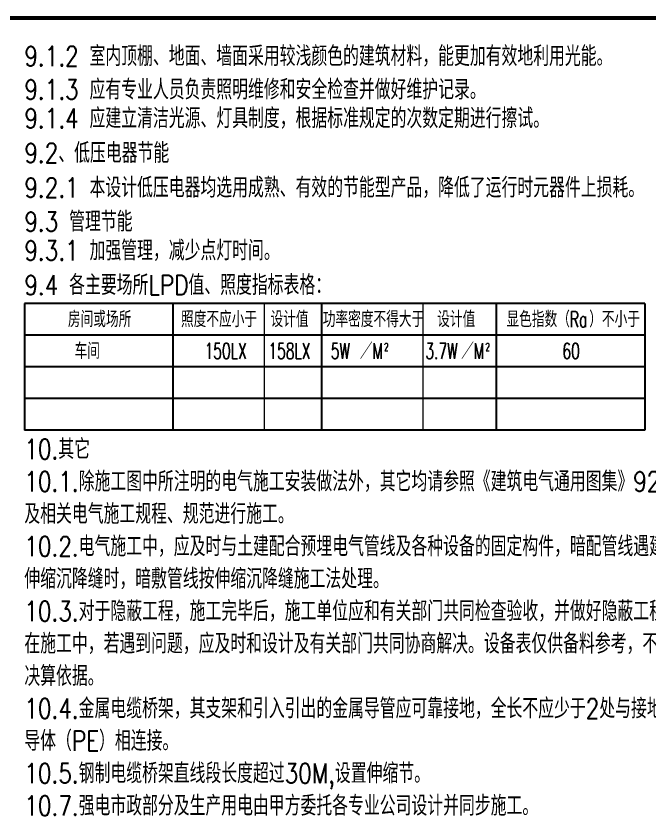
# Model space of a CAD drawing. Extents: x 69728788 to 150676229, y 20327566 to 43663798.
# Drawn here: x 75465435 to 75481435, y 20788705 to 20809016 of the extents above; entities that cross this region are included whole.
import ezdxf

# ---------------------------------------------------------------- set-up
doc = ezdxf.new("R2010")
doc.units = 0
doc.header["$LTSCALE"] = 1000
doc.header["$MEASUREMENT"] = 0
doc.linetypes.add('30', pattern=[0])
for name, color, linetype in [('E_SM', 7, 'CONTINUOUS'), ('PUB_TITLE', 4, 'CONTINUOUS'), ('TEL_TEXT', 7, 'CONTINUOUS'), ('电气说明', 7, 'CONTINUOUS')]:
    doc.layers.add(name, color=color, linetype=linetype)
doc.layers.add('killer_tk0', color=1, linetype='CONTINUOUS', lineweight=13)
doc.styles.add('_TEL_DIM', font='SIMPLEX', dxfattribs={"width": 0.8, "height": 3.5, "bigfont": 'HZTXT'})
doc.styles.add('E_SM', font='SIMPLEX', dxfattribs={"width": 0.8, "height": 3.5, "bigfont": 'HZTXT'})

msp = doc.modelspace()

# ---------------------------------------------------------------- linework, layer by layer
at = {"layer": 'E_SM'}
for p, q in [((75481307.6, 20801764.7, 202.1), (75465643.5, 20801764.7, 202.1)), ((75465643.5, 20801764.7, 202.1), (75465643.5, 20798564.7, 202.1)), ((75469393.5, 20801764.7, 202.1), (75469393.5, 20798564.7, 202.1)), ((75473143.5, 20801764.7, 202.1), (75473143.5, 20798564.7, 202.1)), ((75477557.6, 20801764.7, 202.1), (75477557.6, 20798564.7, 202.1)), ((75481307.6, 20801764.7, 202.1), (75481307.6, 20798564.7, 202.1)), ((75481307.6, 20800964.7, 202.1), (75465643.5, 20800964.7, 202.1)), ((75481307.6, 20800164.7, 202.1), (75465643.5, 20800164.7, 202.1)), ((75481307.6, 20799364.7, 202.1), (75465643.5, 20799364.7, 202.1)), ((75481307.6, 20798564.7, 202.1), (75465643.5, 20798564.7, 202.1))]:
    msp.add_line(p, q, dxfattribs=at)
at = {"layer": 'killer_tk0', "color": 0, "linetype": '30', "ltscale": 0.02}
for p, q in [((75471698.5, 20801764.7, 202.1), (75471698.5, 20798564.7, 202.1)), ((75475699.9, 20801764.7, 202.1), (75475699.9, 20798564.7, 202.1))]:
    msp.add_line(p, q, dxfattribs=at)
at = {"layer": 'PUB_TITLE', "const_width": 100}
msp.add_lwpolyline([(75432725.1, 20768966.1), (75488625.1, 20768966.1), (75488625.1, 20808966.1), (75432725.1, 20808966.1)], close=True, dxfattribs=at)

# ---------------------------------------------------------------- texts
at = {"layer": 'E_SM', "style": 'E_SM', "width": 0.8}
for s, p in [('9.1.2 室内顶棚、地面、墙面采用较浅颜色的建筑材料，能更加有效地利用光能。', (75465643.5, 20807755.5, 202.1)), ('9.1.3 应有专业人员负责照明维修和安全检查并做好维护记录。', (75465643.5, 20806911.9, 202.1)), ('9.1.4 应建立清洁光源、灯具制度，根据标准规定的次数定期进行擦试。', (75465643.5, 20806186.7, 202.1)), ('9.2、低压电器节能', (75465643.5, 20805311.9, 202.1)), ('9.2.1 本设计低压电器均选用成熟、有效的节能型产品，降低了运行时元器件上损耗。', (75465643.5, 20804437.1, 202.1)), ('9.3 管理节能', (75465643.5, 20803578.5, 202.1)), ('9.3.1 加强管理，减少点灯时间。', (75465643.5, 20802849.3, 202.1)), ('9.4 各主要场所LPD值、照度指标表格：', (75465643.5, 20801978.5, 202.1))]:
    msp.add_text(s, height=500, dxfattribs=at).set_placement(p)
at = {"layer": 'TEL_TEXT', "style": '_TEL_DIM'}
for s, height, width, p in [('房间或场所', 400, 0.8, (75466743.7, 20801164.7, 202.1)), ('照度不应小于', 400, 0.8, (75469598.3, 20801164.7, 202.1)), ('设计值', 400, 0.8, (75471857.8, 20801164.7, 202.1)), ('功率密度不得大于', 400, 0.8, (75473177.9, 20801164.7, 202.1)), ('设计值', 400, 0.8, (75476065.9, 20801164.7, 202.1)), ('显色指数（', 400, 0.8, (75477815.6, 20801164.7, 202.1)), ('Ra', 400, 0.64, (75479415.6, 20801164.7, 202.1)), ('）不小于', 400, 0.8, (75479903.2, 20801164.7, 202.1)), ('车间', 400, 0.8, (75466911.3, 20800364.7, 202.1)), ('150LX', 400, 0.64, (75470192.9, 20800364.7, 202.1)), ('158LX', 400, 0.64, (75471805.2, 20800364.7, 202.1)), ('5W', 400, 0.64, (75473381.1, 20800364.7, 202.1)), ('／', 400, 0.8, (75474112.5, 20800364.7, 202.1)), ('M', 400, 0.64, (75474432.5, 20800364.7, 202.1)), ('2', 200, 0.64, (75474725.1, 20800564.7, 202.1)), ('3.7W', 400, 0.64, (75475768, 20800364.7, 202.1)), ('／', 400, 0.8, (75476670.1, 20800364.7, 202.1)), ('M', 400, 0.64, (75476990.1, 20800364.7, 202.1)), ('2', 200, 0.64, (75477282.6, 20800564.7, 202.1)), ('60', 400, 0.64, (75479225.4, 20800364.7, 202.1))]:
    msp.add_text(s, height=height, dxfattribs=dict(at, width=width)).set_placement(p)
at = {"layer": '电气说明', "style": '_TEL_DIM', "width": 0.8}
for s, p in [('10.其它', (75465643.5, 20797837.8, 202.1)), ('10.1.除施工图中所注明的电气施工安装做法外，其它均请参照《建筑电气通用图集》92DQ', (75465643.5, 20797019.6, 202.1)), ('及相关电气施工规程、规范进行施工。', (75465643.5, 20796201.4, 202.1)), ('10.2.电气施工中，应及时与土建配合预埋电气管线及各种设备的固定构件，暗配管线遇建筑', (75465643.5, 20795383.2, 202.1)), ('伸缩沉降缝时，暗敷管线按伸缩沉降缝施工法处理。', (75465643.5, 20794565, 202.1)), ('10.3.对于隐蔽工程，施工完毕后，施工单位应和有关部门共同检查验收，并做好隐蔽工程记录。', (75465643.5, 20793746.9, 202.1)), ('在施工中，若遇到问题，应及时和设计及有关部门共同协商解决。设备表仅供备料参考，不作预', (75465643.5, 20792928.7, 202.1)), ('决算依据。', (75465643.5, 20792110.5, 202.1)), ('10.4.金属电缆桥架，其支架和引入引出的金属导管应可靠接地，全长不应少于2处与接地保', (75465643.5, 20791292.3, 202.1)), ('导体（PE）相连接。', (75465643.5, 20790474.1, 202.1)), ('10.5.钢制电缆桥架直线段长度超过30M,设置伸缩节。', (75465643.5, 20789655.9, 202.1)), ('10.7.强电市政部分及生产用电由甲方委托各专业公司设计并同步施工。', (75465643.5, 20788837.8, 202.1))]:
    msp.add_text(s, height=500, dxfattribs=at).set_placement(p)

doc.saveas('drawing.dxf')
